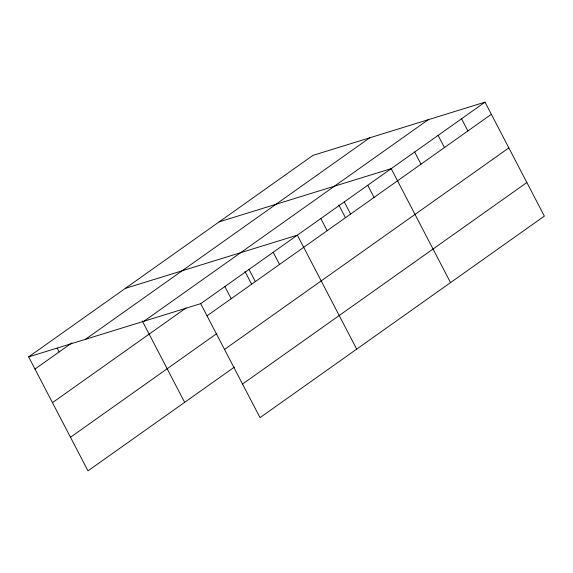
<?xml version="1.0" encoding="UTF-8"?>
<svg xmlns="http://www.w3.org/2000/svg" width="573" height="573" viewBox="0 0 573 573"><rect width="100%" height="100%" fill="white"/><g stroke="black" fill="none" stroke-linecap="round" stroke-linejoin="round"><path stroke-width="0.86" d="M28.65 356.893L312.98 155.362L485.023 102.144L544.35 216.107L260.02 417.638L200.693 303.676L28.65 356.893L87.977 470.856L234.407 367.071M34.982 369.055L71.947 342.855M85.42 339.331L369.757 137.799M143.916 321.238L428.253 119.707M52.472 402.647L186.103 307.93M200.693 303.676L485.023 102.144M207.025 315.838L491.355 114.306M70.486 437.263L216.916 333.472M224.509 349.43L508.845 147.906M242.529 384.046L526.859 182.515M219.151 221.866L391.194 168.648L450.521 282.611M125.322 288.369L297.366 235.152L356.693 349.115M461.566 118.769L467.897 130.938M438.109 135.4L444.44 147.562M414.651 152.024L420.983 164.186M367.737 185.272L374.069 197.441M344.28 201.904L350.612 214.066M338.851 205.055L345.404 217.64M320.823 218.528L327.154 230.69M273.199 252.285L279.531 264.447M249.026 269.41L255.357 281.579M245.022 271.559L251.576 284.144M224.86 286.543L231.191 298.705M142.233 320.851L184.649 402.339M57.171 348.126L59.148 351.922"/></g></svg>
